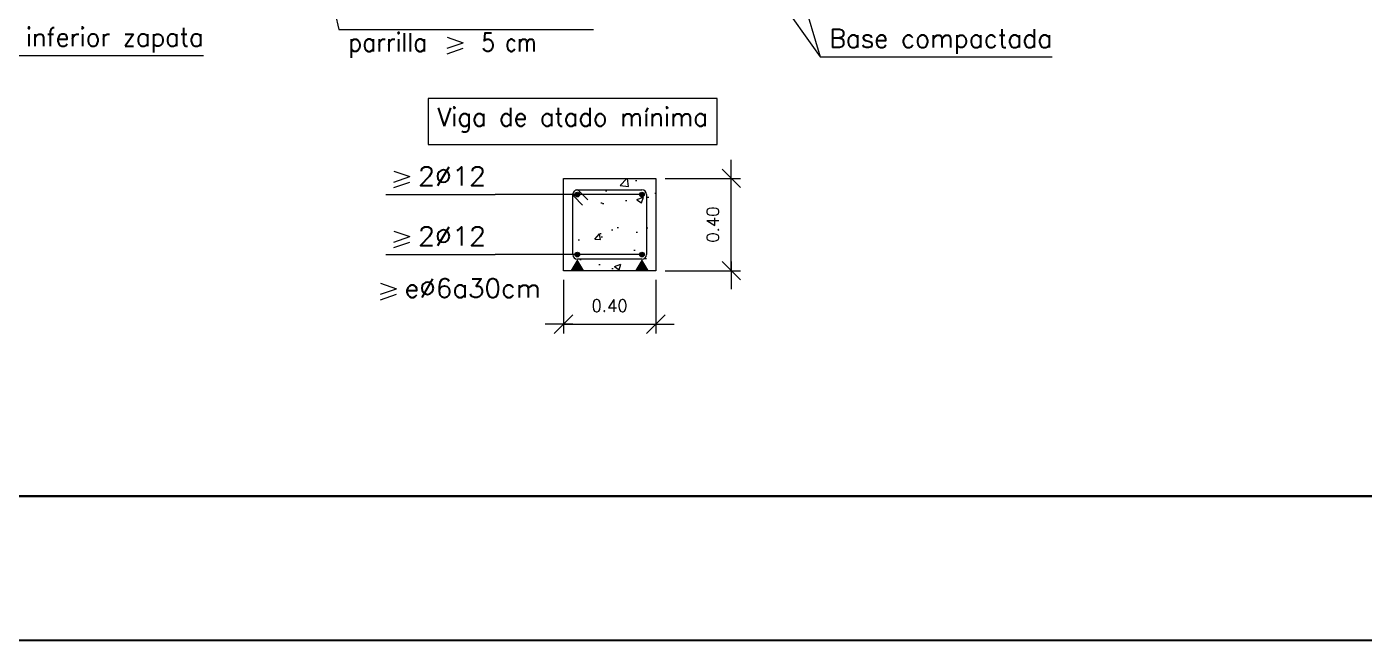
# Model space of a CAD drawing. Header units: inches. Extents: x 72863 to 72995, y 49095 to 49225.
# Drawn here: x 72867.84 to 72877.12, y 49095.05 to 49099.3 of the extents above; entities that cross this region are included whole.
import ezdxf
from ezdxf.enums import TextEntityAlignment as Align

# ---------------------------------------------------------------- set-up
doc = ezdxf.new("R2010")
doc.units = ezdxf.units.IN
doc.layers.get('0').update_dxf_attribs({"lineweight": 15})
for name, color, linetype, lineweight in [('0-CYPE0', 1, 'Continuous', 9), ('0-CYPE1', 2, 'Continuous', 9), ('0-CYPE2', 4, 'Continuous', 9), ('0-CYPE3', 5, 'Continuous', 9)]:
    doc.layers.add(name, color=color, linetype=linetype, lineweight=lineweight)
doc.layers.add('VG', color=7, linetype='Continuous')
doc.styles.add('CYPETXT', font='romans__.ttf', dxfattribs={"height": 0.2})

# ---------------------------------------------------------------- blocks, each defined once
blk = doc.blocks.new('PLANTILLA')
at = {"layer": 'VG'}
for p, q in [((72903.7103, 49196.0112), (72864.7103, 49196.0112)), ((72862.7103, 49195.0112), (72904.7103, 49195.0112))]:
    blk.add_line(p, q, dxfattribs=at)
blk.add_lwpolyline([(72903.7103, 49199.5612), (72903.7103, 49223.7112), (72864.7103, 49223.7112), (72864.7103, 49196.0112), (72885.7103, 49196.0112), (72885.7103, 49199.6112)], dxfattribs=at)

msp = doc.modelspace()

# ---------------------------------------------------------------- hatches: boundary and pattern name
at = {"layer": '0-CYPE0'}
h = msp.add_hatch(dxfattribs=at)
h.set_pattern_fill('ID4', color=256, scale=0.64, style=0, pattern_type=2)
h.set_pattern_definition([(50, (72835.14768, 49085.8807), (0.4590464, -0.0401616), [0.048, -0.528]), (355, (72835.1477, 49085.8807), (-0.0888016, 0.481403), [0.0384, -0.4224]), (100.4514, (72835.18593, 49085.87736), (0.3702464, 0.4412416), [0.0407936, -0.448731]), (46.1842, (72835.1477, 49086.0087), (0.683034, -0.105933), [0.072, -0.792]), (96.6356, (72835.2046, 49085.9999), (0.598184, 0.623435), [0.06119, -0.673096]), (351.1842, (72835.1477, 49086.0087), (0.598184, 0.623435), [0.0576, -0.6336]), (21, (72835.21168, 49085.9767), (0.3820208, -0.2576768), [0.048, -0.528]), (326, (72835.2117, 49085.9767), (0.1557216, 0.464096), [0.0384, -0.4224]), (71.4514, (72835.2435, 49085.95523), (0.5377424, 0.206419), [0.0407936, -0.448731]), (37.49997, (72835.14768, 49085.8807), (0.0077824, 0.2130528), [0, -0.41728, 0, -0.4288, 0, -0.424]), (7.5, (72835.14768, 49085.8807), (0.1683648, 0.252424), [0, -0.24448, 0, -0.40768, 0, -0.1616]), (327.5, (72835.00496, 49085.8807), (0.3416464, -0.0144352), [0, -0.16, 0, -0.4992, 0, -0.6624]), (317.5, (72834.94096, 49085.8807), (0.3732384, 0.0640672), [0, -0.208, 0, -0.33152, 0, -0.4704])])
h.paths.add_polyline_path([(72872.1104, 49098.1732), (72872.1175, 49098.1724), (72872.1242, 49098.1701), (72872.1303, 49098.1663), (72872.1354, 49098.1612), (72872.1392, 49098.1551), (72872.1416, 49098.1484), (72872.1424, 49098.1412), (72872.1424, 49097.7252), (72872.1416, 49097.7181), (72872.1392, 49097.7114), (72872.1354, 49097.7053), (72872.1303, 49097.7002), (72872.1242, 49097.6964), (72872.1175, 49097.694), (72872.1104, 49097.6932), (72871.6624, 49097.6932), (72871.6552, 49097.694), (72871.6485, 49097.6964), (72871.6424, 49097.7002), (72871.6373, 49097.7053), (72871.6335, 49097.7114), (72871.6312, 49097.7181), (72871.6304, 49097.7252), (72871.5664, 49097.7252), (72871.5664, 49097.6132), (72872.2064, 49097.6132), (72872.2064, 49098.2532), (72871.5664, 49098.2532), (72871.5664, 49098.1412), (72871.6304, 49098.1412), (72871.6312, 49098.1484), (72871.6335, 49098.1551), (72871.6373, 49098.1612), (72871.6424, 49098.1663), (72871.6485, 49098.1701), (72871.6552, 49098.1724), (72871.6624, 49098.1732)], flags=0)
h.paths.add_polyline_path([(72871.6704, 49098.1412), (72871.6702, 49098.1396), (72871.6697, 49098.138), (72871.6688, 49098.1365), (72871.6677, 49098.1353), (72871.6664, 49098.1343), (72871.6648, 49098.1336), (72871.6632, 49098.1333), (72871.6615, 49098.1333), (72871.6599, 49098.1336), (72871.6584, 49098.1343), (72871.657, 49098.1353), (72871.6559, 49098.1365), (72871.6551, 49098.138), (72871.6545, 49098.1396), (72871.6544, 49098.1412), (72871.6312, 49098.1412), (72871.6337, 49098.135), (72871.6377, 49098.1297), (72871.638, 49098.1294), (72871.6338, 49098.1349), (72871.6312, 49098.1412), (72871.6304, 49098.1412), (72871.6304, 49097.7252), (72871.6544, 49097.7252), (72871.6545, 49097.7269), (72871.6551, 49097.7285), (72871.6559, 49097.7299), (72871.657, 49097.7312), (72871.6584, 49097.7322), (72871.6599, 49097.7329), (72871.6615, 49097.7332), (72871.6632, 49097.7332), (72871.6648, 49097.7329), (72871.6664, 49097.7322), (72871.6677, 49097.7312), (72871.6688, 49097.7299), (72871.6697, 49097.7285), (72871.6702, 49097.7269), (72871.6704, 49097.7252), (72872.1024, 49097.7252), (72872.1025, 49097.7269), (72872.1031, 49097.7285), (72872.1039, 49097.7299), (72872.105, 49097.7312), (72872.1064, 49097.7322), (72872.1079, 49097.7329), (72872.1095, 49097.7332), (72872.1112, 49097.7332), (72872.1128, 49097.7329), (72872.1144, 49097.7322), (72872.1157, 49097.7312), (72872.1168, 49097.7299), (72872.1177, 49097.7285), (72872.1182, 49097.7269), (72872.1184, 49097.7252), (72872.1182, 49097.7236), (72872.1177, 49097.722), (72872.1168, 49097.7205), (72872.1157, 49097.7193), (72872.1144, 49097.7183), (72872.1128, 49097.7176), (72872.1112, 49097.7173), (72872.1095, 49097.7173), (72872.1079, 49097.7176), (72872.1064, 49097.7183), (72872.105, 49097.7193), (72872.1039, 49097.7205), (72872.1031, 49097.722), (72872.1025, 49097.7236), (72872.1024, 49097.7252), (72871.6704, 49097.7252), (72871.6702, 49097.7236), (72871.6697, 49097.722), (72871.6688, 49097.7205), (72871.6677, 49097.7193), (72871.6664, 49097.7183), (72871.6648, 49097.7176), (72871.6632, 49097.7173), (72871.6615, 49097.7173), (72871.6599, 49097.7176), (72871.6584, 49097.7183), (72871.657, 49097.7193), (72871.6559, 49097.7205), (72871.6551, 49097.722), (72871.6545, 49097.7236), (72871.6544, 49097.7252), (72871.6304, 49097.7252), (72871.6312, 49097.7181), (72871.6335, 49097.7114), (72871.6373, 49097.7053), (72871.6424, 49097.7002), (72871.6485, 49097.6964), (72871.6552, 49097.694), (72871.6624, 49097.6932), (72872.1104, 49097.6932), (72872.1175, 49097.694), (72872.1242, 49097.6964), (72872.1303, 49097.7002), (72872.1354, 49097.7053), (72872.1392, 49097.7114), (72872.1416, 49097.7181), (72872.1424, 49097.7252), (72872.1424, 49098.1412), (72872.1416, 49098.1484), (72872.1392, 49098.1551), (72872.1354, 49098.1612), (72872.1303, 49098.1663), (72872.1242, 49098.1701), (72872.1175, 49098.1724), (72872.1104, 49098.1732), (72871.6624, 49098.1732), (72871.659, 49098.1731), (72871.6646, 49098.1718), (72871.6697, 49098.1692), (72871.6742, 49098.1656), (72871.6986, 49098.1412), (72872.1024, 49098.1412), (72872.1025, 49098.1429), (72872.1031, 49098.1445), (72872.1039, 49098.1459), (72872.105, 49098.1472), (72872.1064, 49098.1482), (72872.1079, 49098.1489), (72872.1095, 49098.1492), (72872.1112, 49098.1492), (72872.1128, 49098.1489), (72872.1144, 49098.1482), (72872.1157, 49098.1472), (72872.1168, 49098.1459), (72872.1177, 49098.1445), (72872.1182, 49098.1429), (72872.1184, 49098.1412), (72872.1182, 49098.1396), (72872.1177, 49098.138), (72872.1168, 49098.1365), (72872.1157, 49098.1353), (72872.1144, 49098.1343), (72872.1128, 49098.1336), (72872.1112, 49098.1333), (72872.1095, 49098.1333), (72872.1079, 49098.1336), (72872.1064, 49098.1343), (72872.105, 49098.1353), (72872.1039, 49098.1365), (72872.1031, 49098.138), (72872.1025, 49098.1396), (72872.1024, 49098.1412)], flags=0)
at = {"layer": '0-CYPE2'}
h = msp.add_hatch(color=256, dxfattribs=at)
edge = h.paths.add_edge_path()
edge.add_arc((72871.6624, 49098.1412), 0.016, 0, 360)
h = msp.add_hatch(color=256, dxfattribs=at)
edge = h.paths.add_edge_path()
edge.add_arc((72872.1104, 49098.1412), 0.016, 0, 360)
h = msp.add_hatch(color=256, dxfattribs=at)
edge = h.paths.add_edge_path()
edge.add_arc((72871.6624, 49097.7252), 0.016, 0, 360)
h = msp.add_hatch(color=256, dxfattribs=at)
edge = h.paths.add_edge_path()
edge.add_arc((72872.1104, 49097.7252), 0.016, 0, 360)

# ---------------------------------------------------------------- linework, layer by layer
at = {"layer": '0-CYPE1'}
for p, q in [((72872.0992, 49100.8566), (72873.3457, 49099.0966)), ((72869.6687, 49100.7291), (72870.0091, 49099.285)), ((72872.9403, 49100.4766), (72873.3457, 49099.0966)), ((72870.0091, 49099.285), (72871.7742, 49099.285)), ((72870.7585, 49099.2322), (72870.8699, 49099.1938)), ((72870.7585, 49099.1554), (72870.8699, 49099.1938)), ((72867.0559, 49099.1051), (72869.0706, 49099.1051)), ((72870.7585, 49099.117), (72870.8699, 49099.1554)), ((72873.3457, 49099.0966), (72874.9553, 49099.0966)), ((72872.7301, 49098.1892), (72872.7301, 49098.3812)), ((72870.3899, 49098.3044), (72870.5012, 49098.266)), ((72870.3899, 49098.2276), (72870.5012, 49098.266)), ((72872.2704, 49098.2532), (72872.7941, 49098.2532)), ((72872.7941, 49098.1892), (72872.6661, 49098.3172)), ((72872.7301, 49097.6132), (72872.7301, 49098.2532)), ((72870.3899, 49098.1892), (72870.5012, 49098.2276)), ((72870.3342, 49098.1412), (72871.0932, 49098.1412)), ((72872.1104, 49098.1412), (72871.0932, 49098.1412)), ((72870.3899, 49097.8884), (72870.5012, 49097.85)), ((72870.3899, 49097.8116), (72870.5012, 49097.85)), ((72870.3899, 49097.7732), (72870.5012, 49097.8116)), ((72870.3342, 49097.7252), (72871.0932, 49097.7252)), ((72872.1104, 49097.7252), (72871.0932, 49097.7252)), ((72872.2704, 49097.6132), (72872.7941, 49097.6132)), ((72872.2704, 49097.6132), (72872.6908, 49097.6132)), ((72872.7941, 49097.5492), (72872.6661, 49097.6772)), ((72872.7301, 49097.6772), (72872.7301, 49097.4852)), ((72870.2962, 49097.5273), (72870.4076, 49097.4889)), ((72871.5664, 49097.5492), (72871.5664, 49097.1791)), ((72872.2064, 49097.5492), (72872.2064, 49097.1791)), ((72870.2962, 49097.4505), (72870.4076, 49097.4889)), ((72870.2962, 49097.4121), (72870.4076, 49097.4505)), ((72871.6304, 49097.2431), (72871.4384, 49097.2431)), ((72871.5024, 49097.1791), (72871.6304, 49097.3071)), ((72871.5664, 49097.2431), (72872.2064, 49097.2431)), ((72872.1424, 49097.1791), (72872.2704, 49097.3071)), ((72872.1424, 49097.2431), (72872.3344, 49097.2431))]:
    msp.add_line(p, q, dxfattribs=at)
msp.add_lwpolyline([(72870.6272, 49098.8078), (72870.6272, 49098.4878), (72872.6311, 49098.4878), (72872.6311, 49098.8078), (72870.6272, 49098.8078)], close=True, dxfattribs=at)
for points in [[(72871.6144, 49097.6132), (72871.7104, 49097.6132), (72871.6624, 49097.6932)], [(72872.1584, 49097.6132), (72872.0624, 49097.6132), (72872.1104, 49097.6932)]]:
    msp.add_solid(points, dxfattribs=at)
at = {"layer": '0-CYPE2'}
for p, q in [((72871.5664, 49098.2532), (72872.2064, 49098.2532)), ((72871.5664, 49097.6132), (72871.5664, 49098.2532)), ((72872.2064, 49098.2532), (72872.2064, 49097.6132)), ((72872.2064, 49097.6132), (72871.5664, 49097.6132))]:
    msp.add_line(p, q, dxfattribs=at)
for centre in [(72871.6624, 49098.1412), (72872.1104, 49098.1412), (72871.6624, 49097.7252), (72872.1104, 49097.7252)]:
    msp.add_circle(centre, 0.016, dxfattribs=at)
at = {"layer": '0-CYPE3'}
for p, q in [((72871.6624, 49098.1732), (72872.1104, 49098.1732)), ((72871.6741, 49098.1657), (72871.7352, 49098.1047)), ((72871.6304, 49097.7252), (72871.6304, 49098.1412)), ((72871.6379, 49098.1295), (72871.699, 49098.0684)), ((72872.1424, 49098.1412), (72872.1424, 49097.7252)), ((72872.1104, 49097.6932), (72871.6624, 49097.6932))]:
    msp.add_line(p, q, dxfattribs=at)
for centre, radius, start, end in [((72871.6624, 49098.1412), 0.032, 89.99998, 180.00002), ((72871.656, 49098.1476), 0.0256, 180.00002, 225.00001), ((72871.656, 49098.1476), 0.0256, 44.99999, 89.99998), ((72872.1104, 49098.1412), 0.032, 0, 89.99998), ((72871.6624, 49097.7252), 0.032, 180.00002, 270), ((72872.1104, 49097.7252), 0.032, 270, 359.99998)]:
    msp.add_arc(centre, radius, start, end, dxfattribs=at)

# ---------------------------------------------------------------- block references
msp.add_blockref('PLANTILLA', (0, -99.9598))

# ---------------------------------------------------------------- texts
at = {"layer": '0-CYPE1', "style": 'CYPETXT'}
for s, height, width, p, p2 in [('Armado inferior zapata', 0.128, 0.840287, (72867.1199, 49099.1691), (72869.0706, 49099.1691)), ('parrilla ', 0.128, 0.790649, (72870.0731, 49099.133), (72870.7029, 49099.133)), (' 5 cm ', 0.128, 0.652558, (72870.9256, 49099.133), (72871.4517, 49099.133)), ('Base compactada', 0.128, 0.85783, (72873.4097, 49099.1606), (72874.9553, 49099.1606)), ('Viga de atado mínima', 0.128, 0.822847, (72870.6912, 49098.6158), (72872.5671, 49098.6158)), ('2%%c12', 0.128, 0.969477, (72870.5569, 49098.2052), (72871.0292, 49098.2052)), ('2%%c12', 0.128, 0.969477, (72870.5569, 49097.7892), (72871.0292, 49097.7892)), ('e%%c6a30cm', 0.128, 0.934706, (72870.4633, 49097.4281), (72871.4079, 49097.4281)), ('0.40', 0.08533, 0.869207, (72871.7609, 49097.3284), (72872.0118, 49097.3284))]:
    msp.add_text(s, height=height, dxfattribs=dict(at, width=width)).set_placement(p, p2, align=Align.FIT)
at = {"layer": '0-CYPE1', "style": 'CYPETXT', "width": 0.869207}
msp.add_text('0.40', height=0.08533, rotation=90, dxfattribs=at).set_placement((72872.6447, 49097.8078), (72872.6447, 49098.0587), align=Align.FIT)

doc.saveas('drawing.dxf')
